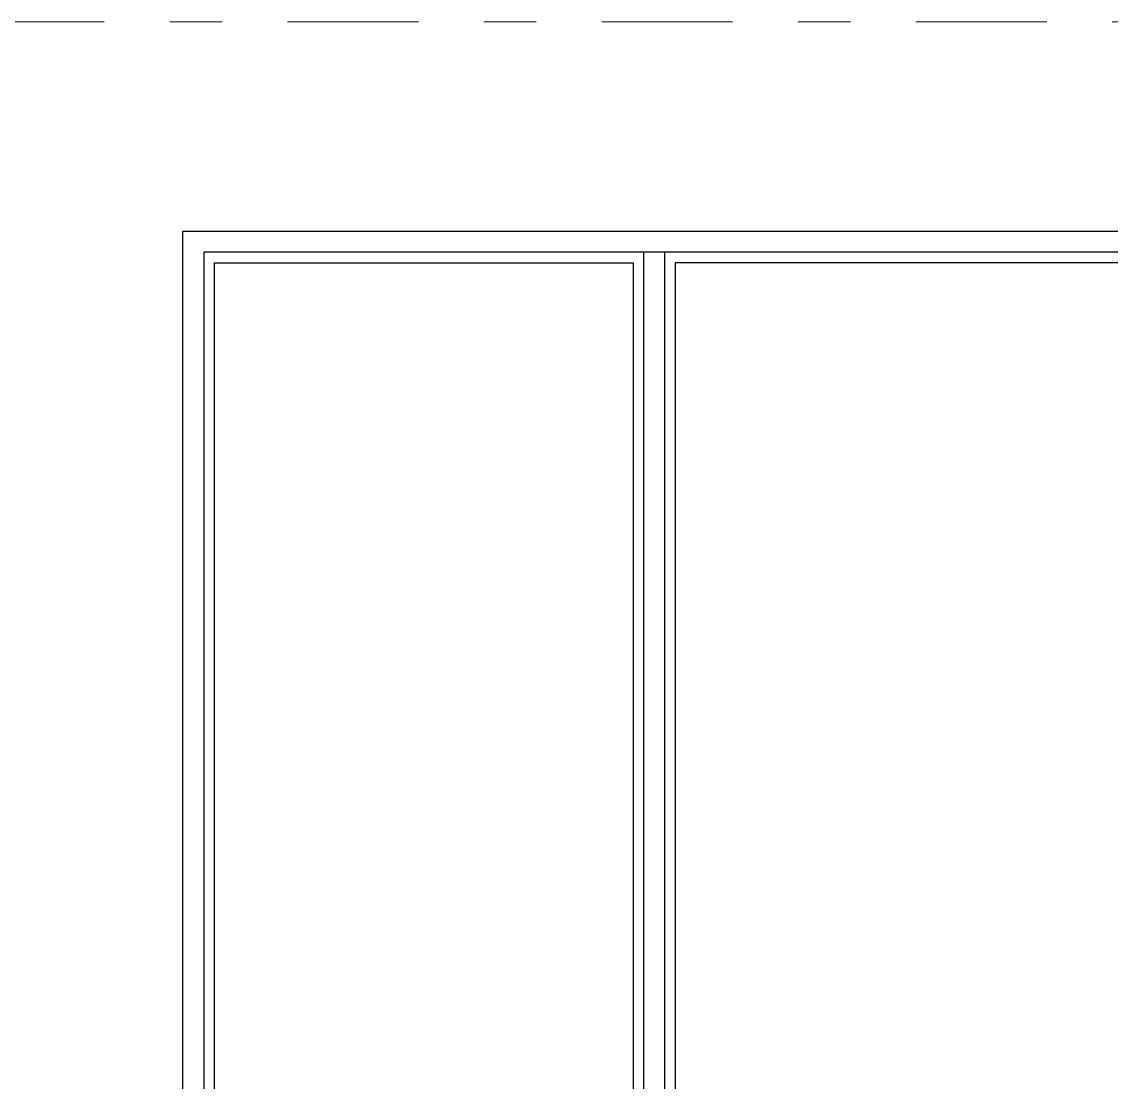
# Model space of a CAD drawing. Header units: metres. Extents: x 294 to 1101, y -498 to -355.
# Drawn here: x 489.287 to 491.368, y -469.645 to -467.62 of the extents above; entities that cross this region are included whole.
import ezdxf

# ---------------------------------------------------------------- set-up
doc = ezdxf.new("R2010")
doc.units = ezdxf.units.M
doc.linetypes.add('DASHDOT2', pattern=[0.5, 0.25, -0.125, 0, -0.125])
doc.layers.add('roof', color=16, linetype='DASHDOT2', lineweight=18)
doc.layers.add('win', color=206, linetype='Continuous')

msp = doc.modelspace()

# ---------------------------------------------------------------- linework, layer by layer
for p, q in [((489.5948, -468.02), (491.9356, -468.02)), ((489.5948, -470.76), (489.5948, -468.02))]:
    msp.add_line(p, q)
at = {"layer": 'roof'}
msp.add_line((487.9948, -467.62), (504.6764, -467.62), dxfattribs=at)
at = {"layer": 'win'}
for p, q in [((489.6348, -468.06), (489.6348, -470.72)), ((490.4752, -468.06), (489.6348, -468.06)), ((490.5152, -468.06), (490.4752, -468.06)), ((490.4752, -470.72), (490.4752, -468.06)), ((491.8956, -468.06), (490.5152, -468.06)), ((490.5152, -470.72), (490.5152, -468.06)), ((489.6548, -468.08), (490.4552, -468.08)), ((489.6548, -468.08), (489.6548, -470.7)), ((490.4552, -470.7), (490.4552, -468.08)), ((491.8756, -468.08), (490.5352, -468.08)), ((490.5352, -468.08), (490.5352, -470.7))]:
    msp.add_line(p, q, dxfattribs=at)

doc.saveas('drawing.dxf')
